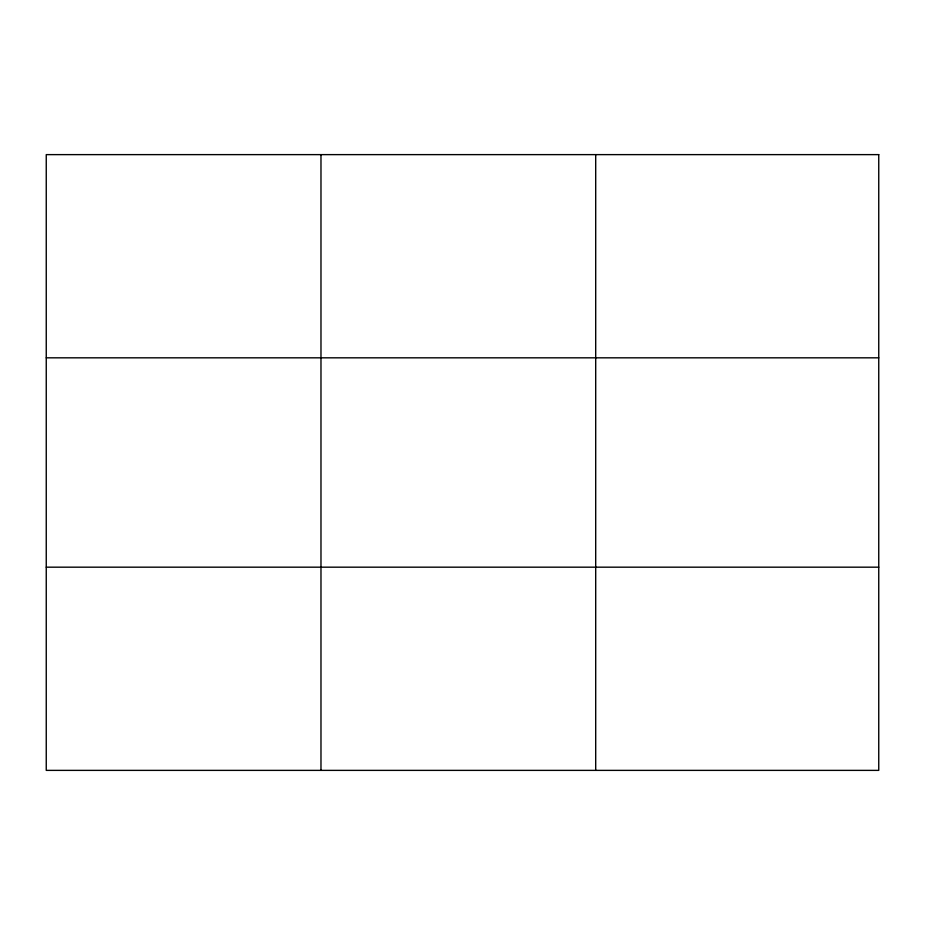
<?xml version="1.0" encoding="UTF-8"?>
<svg xmlns="http://www.w3.org/2000/svg" width="925" height="925" viewBox="0 0 925 925"><rect width="100%" height="100%" fill="white"/><g stroke="black" fill="none" stroke-linecap="round" stroke-linejoin="round"><path stroke-width="1.39" d="M320.975 770.375L320.975 154.625M595.7 770.375L595.7 154.625M46.25 357.825L878.75 357.825M46.25 567.175L878.75 567.175M878.75 154.625L878.75 770.375L46.25 770.375L46.25 154.625L878.75 154.625"/></g></svg>
